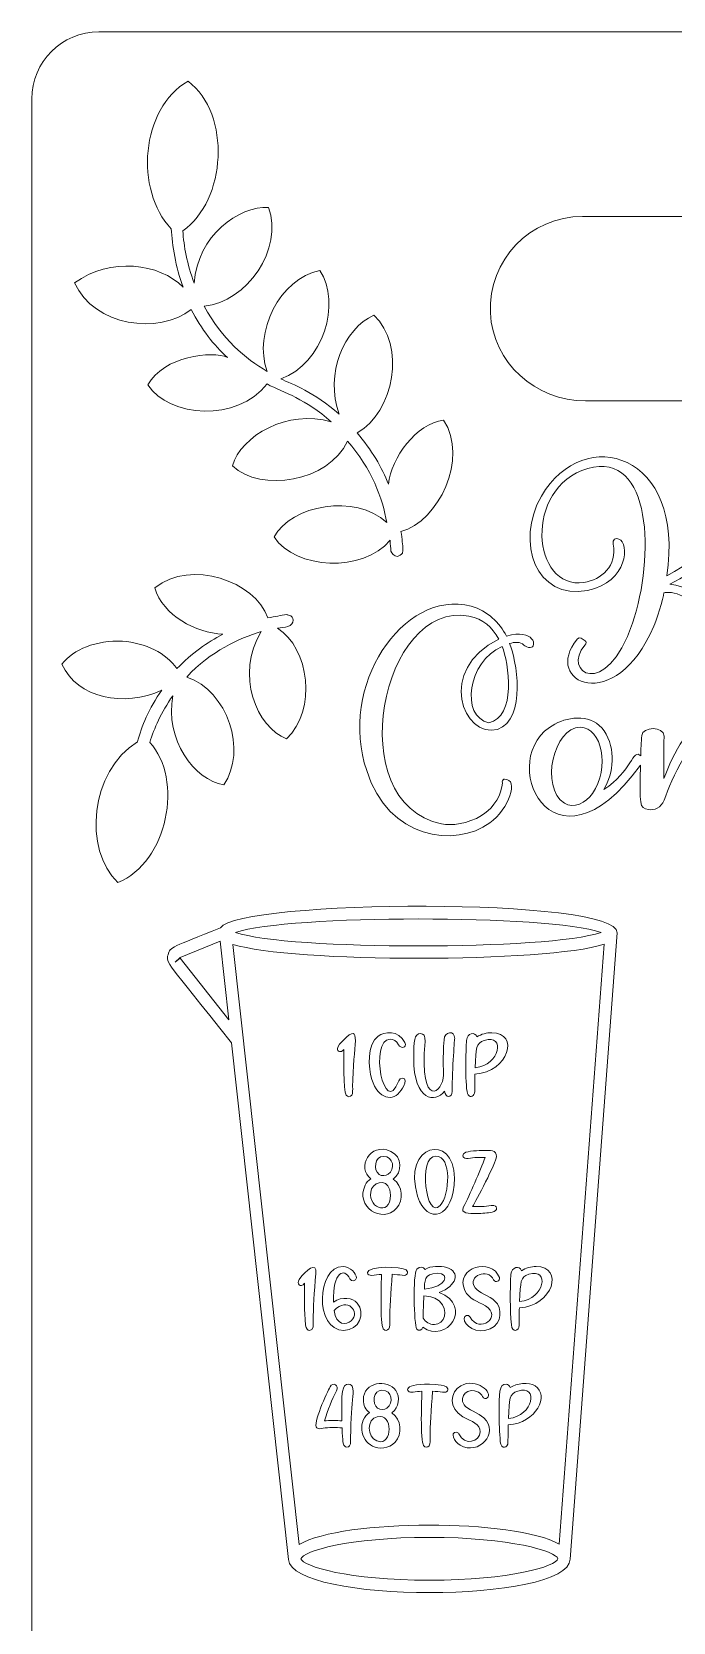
# Model space of a CAD drawing. Header units: inches. Extents: x 4.01 to 8.01, y -15.48 to -9.48.
# Drawn here: x 4.01 to 5.458, y -13.074 to -9.484 of the extents above; entities that cross this region are included whole.
import ezdxf

# ---------------------------------------------------------------- set-up
doc = ezdxf.new("R2010")
doc.units = ezdxf.units.IN
doc.header["$MEASUREMENT"] = 0
doc.layers.add('_U+0421_U+043B_U+043E_U+0439 1', color=7, linetype='Continuous')

msp = doc.modelspace()

# ---------------------------------------------------------------- linework, layer by layer
at = {"layer": '_U+0421_U+043B_U+043E_U+0439 1', "color": 7, "lineweight": 9, "true_color": 0xffffff}
msp.add_lwpolyline([(4.4553, -11.7146), (4.4356, -11.5372), (4.3453, -11.574), (4.334, -11.5842), (4.3449, -11.5756), (4.4553, -11.7146)], dxfattribs=at)
at = {"layer": '_U+0421_U+043B_U+043E_U+0439 1', "color": 1, "lineweight": 9, "true_color": 0xff0000}
for points, knots in [([(4.0104, -9.6359), (4.0104, -9.6359), (4.0104, -15.3331), (4.0104, -15.3331), (4.0104, -15.4167), (4.0782, -15.4845), (4.1618, -15.4845), (4.1618, -15.4845), (7.859, -15.4845), (7.859, -15.4845), (7.9426, -15.4845), (8.0104, -15.4167), (8.0104, -15.3331), (8.0104, -15.3331), (8.0104, -9.6359), (8.0104, -9.6359), (8.0104, -9.5523), (7.9426, -9.4845), (7.859, -9.4845), (7.859, -9.4845), (4.1618, -9.4845), (4.1618, -9.4845), (4.0782, -9.4845), (4.0104, -9.5523), (4.0104, -9.6359)], [0, 0, 0, 0, 1, 1, 1, 2, 2, 2, 3, 3, 3, 4, 4, 4, 5, 5, 5, 6, 6, 6, 7, 7, 7, 8, 8, 8, 8]), ([(6.7673, -10.3178), (6.7673, -10.3178), (5.26, -10.3178), (5.26, -10.3178), (5.1474, -10.3178), (5.0503, -10.2313), (5.0453, -10.1189), (5.04, -9.9996), (5.1352, -9.9011), (5.2534, -9.9011), (5.2534, -9.9011), (6.7608, -9.9011), (6.7608, -9.9011), (6.8733, -9.9011), (6.9705, -9.9876), (6.9754, -10.1), (6.9807, -10.2194), (6.8855, -10.3178), (6.7673, -10.3178)], [0, 0, 0, 0, 1, 1, 1, 2, 2, 2, 3, 3, 3, 4, 4, 4, 5, 5, 5, 6, 6, 6, 6])]:
    msp.add_open_spline(points, degree=3, knots=knots, dxfattribs=at)
at = {"layer": '_U+0421_U+043B_U+043E_U+0439 1', "color": 7, "lineweight": 9, "true_color": 0xffffff}
for points, knots in [([(4.37, -10.1112), (4.3934, -10.1559), (4.4207, -10.1921), (4.4521, -10.2196), (4.418, -10.2038), (4.3072, -10.2161), (4.2724, -10.2816), (4.3202, -10.355), (4.4749, -10.3658), (4.5412, -10.2794), (4.5808, -10.3004), (4.6275, -10.3118), (4.686, -10.365), (4.5882, -10.3354), (4.4824, -10.3965), (4.4631, -10.4639), (4.5274, -10.5248), (4.6796, -10.5014), (4.723, -10.4082), (4.7774, -10.47), (4.8026, -10.5388), (4.8114, -10.5924), (4.7408, -10.5255), (4.5953, -10.553), (4.5572, -10.6247), (4.6048, -10.698), (4.7587, -10.7065), (4.8189, -10.6322), (4.8191, -10.6428), (4.8214, -10.649), (4.8206, -10.6564), (4.8229, -10.6627), (4.8283, -10.6678), (4.8357, -10.6687), (4.8388, -10.6675), (4.8451, -10.6652), (4.8471, -10.661), (4.8459, -10.6578), (4.8491, -10.6567), (4.8479, -10.6536), (4.8476, -10.643), (4.8462, -10.6294), (4.8436, -10.6126), (4.9283, -10.5894), (4.9963, -10.4478), (4.9399, -10.361), (4.8774, -10.3688), (4.8223, -10.4453), (4.8153, -10.5058), (4.8016, -10.4682), (4.7763, -10.4278), (4.7446, -10.3897), (4.8286, -10.3436), (4.8547, -10.1922), (4.7826, -10.124), (4.7145, -10.1549), (4.6711, -10.256), (4.7044, -10.3476), (4.6472, -10.2975), (4.5982, -10.2799), (4.5725, -10.268), (4.6688, -10.2329), (4.709, -10.0975), (4.6606, -10.023), (4.5699, -10.0411), (4.5096, -10.1633), (4.5415, -10.2509), (4.4922, -10.2227), (4.4404, -10.1778), (4.3993, -10.1041), (4.4953, -10.094), (4.5792, -9.9748), (4.5449, -9.8807), (4.4777, -9.8777), (4.3842, -9.9441), (4.3768, -10.052), (4.3608, -10.0082), (4.3533, -9.9683), (4.3513, -9.9336), (4.4489, -9.8653), (4.4614, -9.6706), (4.363, -9.5958), (4.2555, -9.658), (4.2426, -9.8415), (4.3248, -9.929), (4.328, -9.9669), (4.3346, -10.0142), (4.3517, -10.0611), (4.299, -10.0065), (4.1871, -9.9928), (4.1068, -10.0511), (4.1509, -10.1496), (4.2976, -10.1687), (4.37, -10.1112)], [0, 0, 0, 0, 1, 1, 1, 2, 2, 2, 3, 3, 3, 4, 4, 4, 5, 5, 5, 6, 6, 6, 7, 7, 7, 8, 8, 8, 9, 9, 9, 10, 10, 10, 11, 11, 11, 12, 12, 12, 13, 13, 13, 14, 14, 14, 15, 15, 15, 16, 16, 16, 17, 17, 17, 18, 18, 18, 19, 19, 19, 20, 20, 20, 21, 21, 21, 22, 22, 22, 23, 23, 23, 24, 24, 24, 25, 25, 25, 26, 26, 26, 27, 27, 27, 28, 28, 28, 29, 29, 29, 30, 30, 30, 31, 31, 31, 31]), ([(5.1605, -10.5323), (5.257, -10.3682), (5.4866, -10.4353), (5.4433, -10.7127), (5.5398, -10.6635), (5.6094, -10.5647), (5.6168, -10.4658), (5.6185, -10.446), (5.6601, -10.4469), (5.6575, -10.4654), (5.6413, -10.5792), (5.5717, -10.6686), (5.4507, -10.7314), (5.5228, -10.7402), (5.5718, -10.8035), (5.5975, -10.8746), (5.6078, -10.903), (5.6118, -10.9258), (5.6349, -10.9467), (5.6539, -10.9644), (5.6879, -10.9464), (5.6879, -10.924), (5.6874, -10.9182), (5.6824, -10.9195), (5.6765, -10.9208), (5.6528, -10.9261), (5.6685, -10.8969), (5.6869, -10.8985), (5.6443, -10.8684), (5.6433, -10.785), (5.6518, -10.7294), (5.6534, -10.7083), (5.7086, -10.7106), (5.7086, -10.7333), (5.7027, -10.7873), (5.7021, -10.805), (5.7021, -10.805), (5.7002, -10.8349), (5.6983, -10.9), (5.7243, -10.8852), (5.7431, -10.8734), (5.7693, -10.8286), (5.7861, -10.8008), (5.7758, -10.7202), (5.7932, -10.6209), (5.7962, -10.5989), (5.7697, -10.5953), (5.6926, -10.5853), (5.678, -10.6073), (5.6739, -10.6127), (5.6661, -10.608), (5.6641, -10.6016), (5.6596, -10.5877), (5.6887, -10.5721), (5.7205, -10.5712), (5.7407, -10.5705), (5.7688, -10.5744), (5.7993, -10.5777), (5.8027, -10.5591), (5.8043, -10.5519), (5.8067, -10.5408), (5.8101, -10.5233), (5.8535, -10.5282), (5.8511, -10.5508), (5.8503, -10.5647), (5.8503, -10.569), (5.849, -10.583), (5.905, -10.5901), (5.9575, -10.5989), (5.9692, -10.5699), (5.9696, -10.5608), (5.9919, -10.5701), (5.9898, -10.5767), (5.9782, -10.6168), (5.9104, -10.6126), (5.8471, -10.6052), (5.7969, -10.951), (5.889, -10.9114), (5.949, -10.7977), (5.9418, -10.6942), (6.0386, -10.6768), (6.0747, -10.7109), (6.0891, -10.7254), (6.0821, -10.7566), (6.0649, -10.7452), (6.0611, -10.7425), (6.0615, -10.7381), (6.0636, -10.7369), (6.0656, -10.733), (6.0628, -10.7299), (6.0596, -10.7269), (6.0589, -10.7268), (6.0585, -10.7265), (6.0577, -10.7257), (6.0462, -10.7185), (6.0376, -10.7262), (6.0265, -10.7365), (5.9608, -10.7988), (5.9845, -10.9635), (6.1084, -10.7994), (6.1121, -10.6745), (6.1132, -10.4202), (6.2344, -10.4323), (6.2623, -10.4347), (6.2857, -10.4555), (6.2912, -10.4809), (6.3046, -10.5569), (6.2171, -10.651), (6.1614, -10.7005), (6.1597, -10.7664), (6.16, -10.7554), (6.16, -10.8203), (6.1806, -10.7712), (6.2098, -10.7047), (6.2632, -10.6958), (6.285, -10.6918), (6.3117, -10.7008), (6.3185, -10.7225), (6.3325, -10.7662), (6.2986, -10.8138), (6.3116, -10.8615), (6.3128, -10.8661), (6.3152, -10.8719), (6.3197, -10.8738), (6.3357, -10.8805), (6.3642, -10.8392), (6.3867, -10.8016), (6.395, -10.7879), (6.4062, -10.7719), (6.4111, -10.767), (6.4138, -10.7647), (6.4284, -10.7417), (6.4349, -10.7324), (6.4673, -10.6866), (6.5308, -10.6905), (6.5527, -10.7191), (6.5809, -10.756), (6.5173, -10.7913), (6.4753, -10.7917), (6.4722, -10.8017), (6.4696, -10.8024), (6.4675, -10.8132), (6.4675, -10.8132), (6.4675, -10.8132), (6.4675, -10.8132), (6.4493, -10.9047), (6.5097, -10.8758), (6.5247, -10.8641), (6.544, -10.8501), (6.5608, -10.8266), (6.5757, -10.8052), (6.5759, -10.7813), (6.5765, -10.7566), (6.5788, -10.7302), (6.5796, -10.72), (6.5924, -10.7148), (6.6047, -10.7148), (6.6403, -10.7148), (6.6257, -10.7367), (6.6283, -10.8274), (6.642, -10.7933), (6.6583, -10.7565), (6.68, -10.73), (6.7256, -10.6764), (6.7776, -10.6952), (6.786, -10.7225), (6.793, -10.7444), (6.7887, -10.7701), (6.7841, -10.7973), (6.7809, -10.8166), (6.7689, -10.8716), (6.7873, -10.8793), (6.8104, -10.889), (6.8586, -10.7907), (6.8728, -10.7765), (6.8806, -10.7665), (6.894, -10.7798), (6.8911, -10.7866), (6.8911, -10.7866), (6.8907, -10.7854), (6.8696, -10.821), (6.8533, -10.8485), (6.833, -10.8826), (6.8101, -10.8983), (6.7884, -10.9128), (6.7661, -10.9072), (6.7501, -10.8863), (6.7197, -10.8448), (6.7279, -10.7908), (6.73, -10.74), (6.73, -10.7131), (6.7021, -10.7382), (6.6915, -10.7521), (6.6681, -10.7816), (6.6448, -10.8417), (6.6341, -10.8759), (6.6222, -10.9052), (6.5758, -10.9066), (6.5758, -10.8728), (6.5758, -10.8647), (6.5758, -10.8674), (6.5757, -10.8399), (6.4914, -10.9577), (6.4099, -10.8884), (6.4159, -10.7979), (6.3885, -10.8427), (6.3342, -10.9533), (6.2826, -10.8863), (6.2566, -10.8508), (6.2598, -10.7987), (6.2627, -10.7527), (6.2636, -10.738), (6.2681, -10.7205), (6.2582, -10.7244), (6.2088, -10.7343), (6.1815, -10.835), (6.1606, -10.8808), (6.1489, -10.9097), (6.1069, -10.9111), (6.1069, -10.8772), (6.1069, -10.8664), (6.1071, -10.8514), (6.1075, -10.8334), (6.0195, -10.9488), (5.9646, -10.8732), (5.9536, -10.8349), (5.8859, -10.9484), (5.8122, -10.9258), (5.7918, -10.8326), (5.7667, -10.8749), (5.7422, -10.9204), (5.7049, -10.9084), (5.722, -10.9291), (5.6971, -10.9766), (5.6528, -10.9766), (5.5851, -10.9766), (5.563, -10.8869), (5.5439, -10.8413), (5.505, -10.7465), (5.4511, -10.7479), (5.4369, -10.7508), (5.4362, -10.7612), (5.4182, -10.8179), (5.4141, -10.826), (5.329, -11.0299), (5.1597, -10.9537), (5.2417, -10.8549), (5.2471, -10.8495), (5.2539, -10.8549), (5.2594, -10.859), (5.2615, -10.8604), (5.2622, -10.8656), (5.2589, -10.8689), (5.2046, -10.9286), (5.3061, -10.9974), (5.3663, -10.8189), (5.4163, -10.6715), (5.4105, -10.4293), (5.265, -10.4699), (5.1181, -10.5143), (5.1395, -10.7453), (5.2564, -10.7274), (5.2951, -10.7215), (5.3327, -10.6898), (5.3224, -10.6409), (5.3206, -10.6299), (5.3289, -10.6263), (5.3352, -10.6295), (5.3595, -10.6374), (5.3569, -10.7266), (5.2647, -10.7452), (5.1482, -10.7678), (5.1009, -10.6371), (5.1605, -10.5323)], [0, 0, 0, 0, 1, 1, 1, 2, 2, 2, 3, 3, 3, 4, 4, 4, 5, 5, 5, 6, 6, 6, 7, 7, 7, 8, 8, 8, 9, 9, 9, 10, 10, 10, 11, 11, 11, 12, 12, 12, 13, 13, 13, 14, 14, 14, 15, 15, 15, 16, 16, 16, 17, 17, 17, 18, 18, 18, 19, 19, 19, 20, 20, 20, 21, 21, 21, 22, 22, 22, 23, 23, 23, 24, 24, 24, 25, 25, 25, 26, 26, 26, 27, 27, 27, 28, 28, 28, 29, 29, 29, 30, 30, 30, 31, 31, 31, 32, 32, 32, 33, 33, 33, 34, 34, 34, 35, 35, 35, 36, 36, 36, 37, 37, 37, 38, 38, 38, 39, 39, 39, 40, 40, 40, 41, 41, 41, 42, 42, 42, 43, 43, 43, 44, 44, 44, 45, 45, 45, 46, 46, 46, 47, 47, 47, 48, 48, 48, 49, 49, 49, 50, 50, 50, 51, 51, 51, 52, 52, 52, 53, 53, 53, 54, 54, 54, 55, 55, 55, 56, 56, 56, 57, 57, 57, 58, 58, 58, 59, 59, 59, 60, 60, 60, 61, 61, 61, 62, 62, 62, 63, 63, 63, 64, 64, 64, 65, 65, 65, 66, 66, 66, 67, 67, 67, 68, 68, 68, 69, 69, 69, 70, 70, 70, 71, 71, 71, 72, 72, 72, 73, 73, 73, 74, 74, 74, 75, 75, 75, 76, 76, 76, 77, 77, 77, 78, 78, 78, 79, 79, 79, 80, 80, 80, 81, 81, 81, 82, 82, 82, 83, 83, 83, 84, 84, 84, 85, 85, 85, 86, 86, 86, 87, 87, 87, 88, 88, 88, 89, 89, 89, 90, 90, 90, 91, 91, 91, 91]), ([(4.2764, -11.0884), (4.2868, -11.0568), (4.302, -11.0209), (4.3286, -10.9832), (4.3105, -11.0814), (4.3763, -11.1738), (4.4438, -11.1841), (4.4965, -11.1068), (4.4529, -10.9725), (4.3599, -10.941), (4.4148, -10.8816), (4.4775, -10.8544), (4.5284, -10.8382), (4.4676, -10.9353), (4.5196, -11.0554), (4.5849, -11.0802), (4.6551, -11.0154), (4.6361, -10.8749), (4.5652, -10.8306), (4.5722, -10.8286), (4.5813, -10.8289), (4.5882, -10.8269), (4.6045, -10.8222), (4.6029, -10.8024), (4.5915, -10.8019), (4.5893, -10.7996), (4.5869, -10.8018), (4.5848, -10.7994), (4.5733, -10.8012), (4.5594, -10.8052), (4.5434, -10.8069), (4.5135, -10.7251), (4.3709, -10.6735), (4.2881, -10.7396), (4.3063, -10.8023), (4.3808, -10.8414), (4.4414, -10.8439), (4.4064, -10.863), (4.3712, -10.8867), (4.3379, -10.9219), (4.3142, -10.8867), (4.2671, -10.8643), (4.2148, -10.8599), (4.1556, -10.8575), (4.1045, -10.8783), (4.0781, -10.9115), (4.1133, -10.9895), (4.2184, -11.0094), (4.304, -10.9708), (4.275, -11.0107), (4.2573, -11.0533), (4.2491, -11.0873), (4.1411, -11.1531), (4.1265, -11.33), (4.2044, -11.405), (4.3176, -11.359), (4.3532, -11.1716), (4.2764, -11.0884)], [0, 0, 0, 0, 1, 1, 1, 2, 2, 2, 3, 3, 3, 4, 4, 4, 5, 5, 5, 6, 6, 6, 7, 7, 7, 8, 8, 8, 9, 9, 9, 10, 10, 10, 11, 11, 11, 12, 12, 12, 13, 13, 13, 14, 14, 14, 15, 15, 15, 16, 16, 16, 17, 17, 17, 18, 18, 18, 19, 19, 19, 19]), ([(5.0019, -10.7812), (5.0383, -10.7906), (5.0665, -10.8182), (5.0815, -10.8484), (5.1447, -10.8296), (5.1521, -10.8743), (5.1354, -10.8743), (5.131, -10.8753), (5.1231, -10.8711), (5.1209, -10.8686), (5.114, -10.8604), (5.0989, -10.8619), (5.0888, -10.8652), (5.1031, -10.8978), (5.1293, -11.036), (5.0612, -11.059), (4.9843, -11.081), (4.9232, -10.924), (5.0645, -10.8552), (5.0486, -10.8279), (5.03, -10.8097), (4.997, -10.8035), (4.8003, -10.7649), (4.7068, -11.2257), (4.9349, -11.2723), (4.9566, -11.2768), (4.995, -11.2727), (5.0256, -11.2532), (5.0438, -11.2416), (5.0665, -11.2204), (5.0716, -11.185), (5.0723, -11.1828), (5.073, -11.1802), (5.0723, -11.1777), (5.0723, -11.1738), (5.0752, -11.1711), (5.0769, -11.1711), (5.1117, -11.1713), (5.0868, -11.2383), (5.0441, -11.2703), (4.9663, -11.3266), (4.8142, -11.3073), (4.7663, -11.1522), (4.7011, -10.964), (4.8467, -10.7407), (5.0019, -10.7812)], [0, 0, 0, 0, 1, 1, 1, 2, 2, 2, 3, 3, 3, 4, 4, 4, 5, 5, 5, 6, 6, 6, 7, 7, 7, 8, 8, 8, 9, 9, 9, 10, 10, 10, 11, 11, 11, 12, 12, 12, 13, 13, 13, 14, 14, 14, 15, 15, 15, 15]), ([(5.0717, -10.872), (4.9936, -10.9053), (4.9774, -11.0304), (5.0419, -11.044), (5.1044, -11.0326), (5.0873, -10.9073), (5.0717, -10.872)], [0, 0, 0, 0, 1, 1, 1, 2, 2, 2, 2]), ([(6.8675, -11.1699), (6.9432, -10.9812), (7.0185, -11.0429), (7.0252, -11.065), (7.0393, -11.1086), (7.0056, -11.164), (7.0187, -11.2118), (7.0334, -11.2671), (7.1037, -11.1344), (7.1157, -11.1175), (7.1184, -11.1131), (7.1231, -11.1026), (7.1227, -11.0946), (7.1221, -11.0801), (7.1232, -11.0661), (7.1271, -11.054), (7.1548, -10.9742), (7.2881, -11.0317), (7.1704, -11.1228), (7.1704, -11.1228), (7.1691, -11.1246), (7.1691, -11.1246), (7.1765, -11.1414), (7.1886, -11.1797), (7.1919, -11.1919), (7.2201, -11.1718), (7.2464, -11.1476), (7.2698, -11.1199), (7.2774, -11.1132), (7.2866, -11.12), (7.283, -11.1289), (7.2772, -11.1428), (7.216, -11.1976), (7.1967, -11.2114), (7.2087, -11.2595), (7.2142, -11.3076), (7.1753, -11.3486), (7.137, -11.392), (7.0582, -11.3997), (7.0457, -11.3559), (7.0289, -11.297), (7.1047, -11.25), (7.1487, -11.2217), (7.144, -11.2032), (7.1304, -11.1485), (7.1274, -11.1328), (7.1069, -11.1617), (7.0455, -11.3017), (6.9893, -11.2287), (6.9589, -11.1872), (6.9692, -11.1283), (6.9714, -11.0775), (6.9714, -11.0408), (6.9117, -11.0825), (6.8689, -11.2187), (6.857, -11.248), (6.8151, -11.2491), (6.8151, -11.2152), (6.8151, -11.1886), (6.8145, -11.1654), (6.8151, -11.1349), (6.6882, -11.3094), (6.5886, -11.2508), (6.5681, -11.1759), (6.5533, -11.2005), (6.5357, -11.2273), (6.5161, -11.2407), (6.4729, -11.2697), (6.4394, -11.2243), (6.4324, -11.1659), (6.4156, -11.1816), (6.3972, -11.1952), (6.3762, -11.2103), (6.3882, -11.2584), (6.3939, -11.3076), (6.355, -11.3486), (6.3169, -11.3919), (6.2421, -11.397), (6.2295, -11.353), (6.2126, -11.294), (6.2851, -11.2496), (6.3284, -11.2217), (6.3173, -11.1779), (6.3243, -11.2039), (6.3171, -11.1758), (6.2996, -11.2096), (6.274, -11.2422), (6.2506, -11.2543), (6.1854, -11.2882), (6.1507, -11.1922), (6.1794, -11.1386), (6.1661, -11.1415), (6.149, -11.1431), (6.1355, -11.141), (6.1162, -11.1678), (6.0971, -11.2004), (6.0669, -11.2203), (6.0061, -11.2633), (5.9393, -11.2203), (5.9511, -11.1372), (5.9336, -11.1507), (5.8925, -11.1482), (5.8559, -11.1203), (5.8494, -11.1462), (5.8381, -11.1723), (5.8213, -11.2), (5.7702, -11.2843), (5.7063, -11.2486), (5.6951, -11.135), (5.6723, -11.1691), (5.6131, -11.2998), (5.5584, -11.2287), (5.5275, -11.1866), (5.5412, -11.1367), (5.5419, -11.0798), (5.5419, -11.0757), (5.5392, -11.0714), (5.5351, -11.0708), (5.5038, -11.0667), (5.4527, -11.1716), (5.4379, -11.2187), (5.431, -11.2358), (5.4144, -11.2426), (5.4022, -11.2401), (5.3812, -11.236), (5.3822, -11.2312), (5.384, -11.14), (5.1848, -11.4141), (5.0513, -11.1205), (5.1908, -11.0471), (5.2239, -11.0288), (5.2765, -11.0247), (5.3018, -11.0622), (5.3296, -11.1039), (5.3236, -11.1564), (5.3012, -11.195), (5.3645, -11.1543), (5.367, -11.1004), (5.3846, -11.1188), (5.385, -11.1038), (5.3857, -11.0886), (5.3871, -11.0726), (5.3887, -11.053), (5.4373, -11.0507), (5.4373, -11.0742), (5.4365, -11.1097), (5.4364, -11.1632), (5.4366, -11.1699), (5.4595, -11.1129), (5.4917, -11.0382), (5.5524, -11.0382), (5.6388, -11.0453), (5.5711, -11.1462), (5.5883, -11.2094), (5.5994, -11.2511), (5.6407, -11.186), (5.6632, -11.1489), (5.674, -11.1308), (5.6825, -11.1189), (5.6888, -11.1088), (5.6918, -11.1039), (5.6934, -11.0983), (5.6933, -11.0927), (5.6933, -11.0859), (5.694, -11.0849), (5.6953, -11.0733), (5.697, -11.0514), (5.7545, -11.0544), (5.7528, -11.0766), (5.7463, -11.1045), (5.7409, -11.2231), (5.7639, -11.2281), (5.7902, -11.2342), (5.8332, -11.1488), (5.8413, -11.1083), (5.8079, -11.0634), (5.8063, -11.0226), (5.8284, -11.0165), (5.854, -11.0094), (5.8731, -11.0378), (5.8624, -11.102), (5.8624, -11.102), (5.9058, -11.1448), (5.9437, -11.1195), (5.9469, -11.1168), (5.9568, -11.1105), (5.9586, -11.1055), (5.9876, -11.0288), (6.0837, -11.0329), (6.0992, -11.0699), (6.1054, -11.0426), (6.1243, -11.0206), (6.1458, -11.0348), (6.1687, -11.0516), (6.156, -11.0938), (6.139, -11.1167), (6.1423, -11.1177), (6.1449, -11.1195), (6.1457, -11.1231), (6.1548, -11.1251), (6.1734, -11.1231), (6.1848, -11.1159), (6.2057, -11.1078), (6.2387, -11.1162), (6.2364, -11.1416), (6.2335, -11.1745), (6.2099, -11.1915), (6.2199, -11.2266), (6.2326, -11.2742), (6.2885, -11.1942), (6.3108, -11.1501), (6.2977, -11.0926), (6.2924, -11.0256), (6.3505, -11.0155), (6.3918, -11.0084), (6.4393, -11.0593), (6.351, -11.1276), (6.3584, -11.1444), (6.3684, -11.1797), (6.3716, -11.1919), (6.3922, -11.1773), (6.4117, -11.1603), (6.4299, -11.1415), (6.4287, -11.1203), (6.43, -11.0969), (6.4338, -11.0718), (6.4354, -11.0507), (6.4906, -11.053), (6.4906, -11.0757), (6.4846, -11.1297), (6.484, -11.1474), (6.484, -11.1474), (6.4767, -11.2639), (6.5048, -11.2488), (6.5641, -11.1498), (6.5605, -11.049), (6.683, -10.9968), (6.7297, -11.0663), (6.7575, -11.1079), (6.7473, -11.1648), (6.7249, -11.2034), (6.7882, -11.1627), (6.798, -11.1004), (6.8155, -11.1188), (6.816, -11.1038), (6.8167, -11.0886), (6.818, -11.0726), (6.8196, -11.053), (6.8682, -11.0507), (6.8682, -11.0742), (6.8675, -11.1097), (6.8674, -11.1632), (6.8675, -11.1699)], [0, 0, 0, 0, 1, 1, 1, 2, 2, 2, 3, 3, 3, 4, 4, 4, 5, 5, 5, 6, 6, 6, 7, 7, 7, 8, 8, 8, 9, 9, 9, 10, 10, 10, 11, 11, 11, 12, 12, 12, 13, 13, 13, 14, 14, 14, 15, 15, 15, 16, 16, 16, 17, 17, 17, 18, 18, 18, 19, 19, 19, 20, 20, 20, 21, 21, 21, 22, 22, 22, 23, 23, 23, 24, 24, 24, 25, 25, 25, 26, 26, 26, 27, 27, 27, 28, 28, 28, 29, 29, 29, 30, 30, 30, 31, 31, 31, 32, 32, 32, 33, 33, 33, 34, 34, 34, 35, 35, 35, 36, 36, 36, 37, 37, 37, 38, 38, 38, 39, 39, 39, 40, 40, 40, 41, 41, 41, 42, 42, 42, 43, 43, 43, 44, 44, 44, 45, 45, 45, 46, 46, 46, 47, 47, 47, 48, 48, 48, 49, 49, 49, 50, 50, 50, 51, 51, 51, 52, 52, 52, 53, 53, 53, 54, 54, 54, 55, 55, 55, 56, 56, 56, 57, 57, 57, 58, 58, 58, 59, 59, 59, 60, 60, 60, 61, 61, 61, 62, 62, 62, 63, 63, 63, 64, 64, 64, 65, 65, 65, 66, 66, 66, 67, 67, 67, 68, 68, 68, 69, 69, 69, 70, 70, 70, 71, 71, 71, 72, 72, 72, 73, 73, 73, 74, 74, 74, 75, 75, 75, 76, 76, 76, 77, 77, 77, 78, 78, 78, 79, 79, 79, 80, 80, 80, 81, 81, 81, 82, 82, 82, 83, 83, 83, 84, 84, 84, 84]), ([(5.2482, -11.0542), (5.1884, -11.0542), (5.1565, -11.1898), (5.2123, -11.2255), (5.2333, -11.239), (5.261, -11.2252), (5.2756, -11.204), (5.3156, -11.146), (5.2974, -11.0542), (5.2482, -11.0542)], [0, 0, 0, 0, 1, 1, 1, 2, 2, 2, 3, 3, 3, 3]), ([(4.461, -11.7666), (4.3118, -11.5786), (4.3128, -11.5867), (4.3178, -11.5677), (4.3226, -11.5493), (4.3273, -11.5514), (4.4364, -11.5069), (4.4769, -11.4434), (5.3346, -11.4368), (5.3318, -11.5184), (5.3318, -11.5184), (5.3318, -11.5184), (5.3318, -11.5184), (5.3318, -11.5184), (5.2256, -12.9322), (5.2256, -12.9322), (5.2256, -12.9322), (5.2255, -12.9322), (5.2255, -12.9322), (5.2215, -13.0325), (4.5957, -13.0323), (4.59, -12.9327), (4.59, -12.9327), (4.5899, -12.9327), (4.5899, -12.9327), (4.5899, -12.9327), (4.461, -11.7666), (4.461, -11.7666)], [0, 0, 0, 0, 1, 1, 1, 2, 2, 2, 3, 3, 3, 4, 4, 4, 5, 5, 5, 6, 6, 6, 7, 7, 7, 8, 8, 8, 9, 9, 9, 9]), ([(4.4701, -11.5174), (4.5888, -11.5581), (5.1768, -11.558), (5.2953, -11.5174), (5.1765, -11.4767), (4.5885, -11.4768), (4.4701, -11.5174)], [0, 0, 0, 0, 1, 1, 1, 2, 2, 2, 2]), ([(4.4644, -11.5443), (4.4644, -11.5443), (4.6141, -12.8987), (4.6141, -12.8987), (4.7117, -12.8408), (5.1008, -12.8407), (5.2003, -12.898), (5.2003, -12.898), (5.302, -11.544), (5.302, -11.544), (5.1734, -11.5861), (4.5958, -11.5864), (4.4644, -11.5443)], [0, 0, 0, 0, 1, 1, 1, 2, 2, 2, 3, 3, 3, 4, 4, 4, 4]), ([(4.7149, -11.7814), (4.7146, -11.7923), (4.7134, -11.8755), (4.7197, -11.8844), (4.7233, -11.8895), (4.729, -11.8892), (4.7323, -11.8846), (4.7353, -11.8805), (4.7345, -11.8712), (4.7345, -11.8658), (4.7345, -11.7744), (4.7582, -11.7157), (4.7128, -11.761), (4.7092, -11.7647), (4.7001, -11.7741), (4.7001, -11.7793), (4.7001, -11.7862), (4.7077, -11.7902), (4.7149, -11.7814)], [0, 0, 0, 0, 1, 1, 1, 2, 2, 2, 3, 3, 3, 4, 4, 4, 5, 5, 5, 6, 6, 6, 6]), ([(4.844, -11.8735), (4.847, -11.8691), (4.8532, -11.858), (4.8532, -11.8526), (4.8532, -11.8443), (4.8413, -11.8439), (4.8384, -11.8523), (4.8059, -11.9413), (4.7708, -11.7582), (4.8189, -11.7582), (4.8273, -11.7582), (4.8334, -11.7622), (4.838, -11.7707), (4.8438, -11.781), (4.8577, -11.7774), (4.8524, -11.7661), (4.8378, -11.7364), (4.8057, -11.7411), (4.7918, -11.7515), (4.7668, -11.7703), (4.7697, -11.8233), (4.7778, -11.8491), (4.792, -11.8942), (4.8259, -11.9006), (4.844, -11.8735)], [0, 0, 0, 0, 1, 1, 1, 2, 2, 2, 3, 3, 3, 4, 4, 4, 5, 5, 5, 6, 6, 6, 7, 7, 7, 8, 8, 8, 8]), ([(4.9418, -11.8757), (4.9435, -11.8928), (4.9591, -11.8905), (4.9591, -11.8761), (4.9591, -11.8256), (4.9649, -11.7516), (4.9649, -11.7568), (4.9649, -11.738), (4.9419, -11.7399), (4.9407, -11.7597), (4.9379, -11.8029), (4.9395, -11.8235), (4.9395, -11.8392), (4.9395, -11.878), (4.8845, -11.921), (4.898, -11.7632), (4.899, -11.7502), (4.8942, -11.7457), (4.8877, -11.7457), (4.8736, -11.7457), (4.8723, -11.7629), (4.8723, -11.8006), (4.8723, -11.8988), (4.9218, -11.9029), (4.9418, -11.8757)], [0, 0, 0, 0, 1, 1, 1, 2, 2, 2, 3, 3, 3, 4, 4, 4, 5, 5, 5, 6, 6, 6, 7, 7, 7, 8, 8, 8, 8]), ([(4.9952, -11.884), (4.9872, -11.8727), (4.9904, -11.7776), (4.9915, -11.7613), (4.9926, -11.7436), (5.0112, -11.7409), (5.015, -11.7531), (5.0246, -11.7466), (5.0374, -11.7437), (5.0485, -11.7437), (5.112, -11.7437), (5.0869, -11.8324), (5.0105, -11.8372), (5.0101, -11.8479), (5.0099, -11.861), (5.0099, -11.8762), (5.0099, -11.8875), (5.0003, -11.8913), (4.9952, -11.884), (4.9952, -11.884), (4.9952, -11.884), (4.9952, -11.884)], [0, 0, 0, 0, 1, 1, 1, 2, 2, 2, 3, 3, 3, 4, 4, 4, 5, 5, 5, 6, 6, 6, 7, 7, 7, 7]), ([(5.0112, -11.8226), (5.068, -11.8175), (5.0798, -11.7456), (5.0317, -11.7611), (5.0121, -11.7675), (5.0133, -11.7775), (5.0112, -11.8226)], [0, 0, 0, 0, 1, 1, 1, 2, 2, 2, 2]), ([(4.7756, -12.0733), (4.7432, -12.0497), (4.7719, -11.9896), (4.8206, -12.0115), (4.8468, -12.0233), (4.847, -12.0592), (4.8262, -12.0741), (4.8482, -12.0892), (4.8496, -12.1219), (4.8335, -12.14), (4.8012, -12.1762), (4.7393, -12.1358), (4.7628, -12.0878), (4.7628, -12.0878), (4.7628, -12.0878), (4.7628, -12.0878), (4.7657, -12.0818), (4.77, -12.077), (4.7756, -12.0733)], [0, 0, 0, 0, 1, 1, 1, 2, 2, 2, 3, 3, 3, 4, 4, 4, 5, 5, 5, 6, 6, 6, 6]), ([(4.8812, -12.113), (4.844, -11.9949), (4.9642, -11.9671), (4.9642, -12.0719), (4.9642, -12.1634), (4.9019, -12.1791), (4.8812, -12.113)], [0, 0, 0, 0, 1, 1, 1, 2, 2, 2, 2]), ([(4.794, -12.0634), (4.7996, -12.0676), (4.8096, -12.0668), (4.815, -12.0631), (4.815, -12.0631), (4.815, -12.0631), (4.815, -12.0631), (4.831, -12.0524), (4.8271, -12.0228), (4.8038, -12.0228), (4.7843, -12.0228), (4.7806, -12.0534), (4.794, -12.0634)], [0, 0, 0, 0, 1, 1, 1, 2, 2, 2, 3, 3, 3, 4, 4, 4, 4]), ([(4.9318, -12.134), (4.954, -12.1094), (4.9586, -12.0221), (4.9223, -12.0221), (4.8805, -12.0221), (4.9009, -12.169), (4.9318, -12.134)], [0, 0, 0, 0, 1, 1, 1, 2, 2, 2, 2]), ([(4.9848, -12.1368), (4.9767, -12.1522), (4.9969, -12.1516), (5.0142, -12.1516), (5.0272, -12.1516), (5.039, -12.1507), (5.0492, -12.1489), (5.0624, -12.1467), (5.064, -12.1313), (5.0475, -12.1339), (5.0334, -12.1362), (5.0194, -12.1365), (5.0053, -12.1362), (5.0119, -12.1246), (5.0589, -12.0365), (5.0589, -12.0232), (5.0589, -12.0079), (5.0461, -12.0095), (5.0288, -12.0095), (5.0209, -12.0095), (4.993, -12.0102), (4.9869, -12.0152), (4.9805, -12.0203), (4.983, -12.0293), (4.9955, -12.0273), (5.0085, -12.0253), (5.0208, -12.0249), (5.0337, -12.025), (5.0218, -12.0551), (4.9988, -12.1105), (4.9848, -12.1368), (4.9848, -12.1368), (4.9848, -12.1368), (4.9848, -12.1368)], [0, 0, 0, 0, 1, 1, 1, 2, 2, 2, 3, 3, 3, 4, 4, 4, 5, 5, 5, 6, 6, 6, 7, 7, 7, 8, 8, 8, 9, 9, 9, 10, 10, 10, 11, 11, 11, 11]), ([(4.8198, -12.11), (4.8198, -12.0731), (4.7852, -12.0765), (4.7773, -12.0964), (4.7622, -12.1357), (4.8198, -12.1626), (4.8198, -12.11)], [0, 0, 0, 0, 1, 1, 1, 2, 2, 2, 2]), ([(4.626, -12.3092), (4.6252, -12.3418), (4.6254, -12.3699), (4.6282, -12.4036), (4.6289, -12.4126), (4.6333, -12.4159), (4.6371, -12.4159), (4.6469, -12.4159), (4.6456, -12.4031), (4.6456, -12.3936), (4.6456, -12.3659), (4.6475, -12.3301), (4.6513, -12.2871), (4.6544, -12.2594), (4.6295, -12.2791), (4.614, -12.3004), (4.6064, -12.3106), (4.6165, -12.3207), (4.626, -12.3092)], [0, 0, 0, 0, 1, 1, 1, 2, 2, 2, 3, 3, 3, 4, 4, 4, 5, 5, 5, 6, 6, 6, 6]), ([(4.7128, -12.2715), (4.7286, -12.2715), (4.743, -12.2878), (4.743, -12.2967), (4.743, -12.3054), (4.7314, -12.3063), (4.728, -12.2992), (4.716, -12.2735), (4.6894, -12.2823), (4.6914, -12.3517), (4.711, -12.3382), (4.7347, -12.3424), (4.7447, -12.3539), (4.7447, -12.3539), (4.7447, -12.3539), (4.7447, -12.3539), (4.7645, -12.3771), (4.7493, -12.4156), (4.7146, -12.4156), (4.6485, -12.4156), (4.6521, -12.2715), (4.7128, -12.2715)], [0, 0, 0, 0, 1, 1, 1, 2, 2, 2, 3, 3, 3, 4, 4, 4, 5, 5, 5, 6, 6, 6, 7, 7, 7, 7]), ([(4.7679, -12.2852), (4.7679, -12.2957), (4.7841, -12.2899), (4.7999, -12.2892), (4.7989, -12.3076), (4.796, -12.4011), (4.8037, -12.4119), (4.8075, -12.4171), (4.813, -12.4164), (4.8162, -12.412), (4.8193, -12.4079), (4.8184, -12.3986), (4.8184, -12.3932), (4.8185, -12.3672), (4.8203, -12.3321), (4.8239, -12.289), (4.8319, -12.2894), (4.8395, -12.2901), (4.8464, -12.2912), (4.859, -12.2931), (4.8614, -12.2842), (4.8551, -12.2791), (4.8454, -12.2712), (4.7679, -12.2694), (4.7679, -12.2852)], [0, 0, 0, 0, 1, 1, 1, 2, 2, 2, 3, 3, 3, 4, 4, 4, 5, 5, 5, 6, 6, 6, 7, 7, 7, 8, 8, 8, 8]), ([(4.9298, -12.3299), (5.0082, -12.3612), (4.9454, -12.4471), (4.8929, -12.4083), (4.891, -12.4157), (4.8834, -12.4183), (4.8788, -12.4118), (4.8734, -12.4041), (4.8692, -12.2876), (4.8797, -12.2774), (4.8863, -12.271), (4.8947, -12.2712), (4.8978, -12.2779), (4.9113, -12.2698), (4.9317, -12.2694), (4.9468, -12.2739), (4.9784, -12.2834), (4.9693, -12.3153), (4.9298, -12.3299)], [0, 0, 0, 0, 1, 1, 1, 2, 2, 2, 3, 3, 3, 4, 4, 4, 5, 5, 5, 6, 6, 6, 6]), ([(5.0557, -12.3493), (5.0438, -12.3379), (5.0188, -12.3306), (5.0109, -12.3194), (4.9925, -12.2928), (5.0393, -12.2733), (5.0527, -12.3013), (5.0566, -12.3096), (5.0684, -12.3042), (5.0656, -12.2961), (5.0492, -12.2509), (4.9637, -12.2723), (4.9878, -12.3256), (4.9968, -12.3455), (5.0169, -12.3496), (5.0344, -12.3603), (5.0732, -12.3839), (5.0208, -12.4245), (4.9994, -12.3856), (4.9957, -12.3788), (4.986, -12.3816), (4.986, -12.3889), (4.986, -12.4035), (5.0133, -12.4264), (5.0447, -12.4122), (5.073, -12.3994), (5.0722, -12.3651), (5.0557, -12.3493)], [0, 0, 0, 0, 1, 1, 1, 2, 2, 2, 3, 3, 3, 4, 4, 4, 5, 5, 5, 6, 6, 6, 7, 7, 7, 8, 8, 8, 9, 9, 9, 9]), ([(5.0929, -12.4032), (5.0897, -12.3659), (5.0892, -12.328), (5.0918, -12.289), (5.0929, -12.2716), (5.1113, -12.2686), (5.1153, -12.2809), (5.1247, -12.2744), (5.1376, -12.2715), (5.1487, -12.2715), (5.2121, -12.2715), (5.1873, -12.3602), (5.1108, -12.365), (5.1104, -12.3758), (5.1102, -12.3889), (5.1102, -12.404), (5.1102, -12.4181), (5.0945, -12.4209), (5.0929, -12.4032)], [0, 0, 0, 0, 1, 1, 1, 2, 2, 2, 3, 3, 3, 4, 4, 4, 5, 5, 5, 6, 6, 6, 6]), ([(5.1114, -12.3504), (5.1685, -12.3452), (5.1799, -12.2733), (5.1321, -12.2889), (5.1124, -12.2953), (5.1136, -12.3051), (5.1114, -12.3504)], [0, 0, 0, 0, 1, 1, 1, 2, 2, 2, 2]), ([(4.9255, -12.2868), (4.894, -12.2868), (4.8975, -12.307), (4.8965, -12.3224), (4.9473, -12.3182), (4.9553, -12.2868), (4.9255, -12.2868)], [0, 0, 0, 0, 1, 1, 1, 2, 2, 2, 2]), ([(4.6926, -12.3705), (4.6973, -12.4044), (4.7195, -12.4051), (4.7315, -12.3937), (4.7527, -12.3738), (4.7232, -12.3392), (4.6926, -12.3705)], [0, 0, 0, 0, 1, 1, 1, 2, 2, 2, 2]), ([(4.8954, -12.3376), (4.8942, -12.3558), (4.8936, -12.3727), (4.8935, -12.3879), (4.8996, -12.3975), (4.9079, -12.4022), (4.919, -12.4022), (4.942, -12.4022), (4.9527, -12.3694), (4.9307, -12.35), (4.9307, -12.35), (4.9306, -12.35), (4.9306, -12.35), (4.9224, -12.3428), (4.9106, -12.3386), (4.8954, -12.3376)], [0, 0, 0, 0, 1, 1, 1, 2, 2, 2, 3, 3, 3, 4, 4, 4, 5, 5, 5, 5]), ([(4.7724, -12.601), (4.7633, -12.5944), (4.7587, -12.5848), (4.7587, -12.5723), (4.7587, -12.5318), (4.8129, -12.5242), (4.832, -12.5513), (4.8417, -12.5651), (4.84, -12.5897), (4.8231, -12.6018), (4.8448, -12.6168), (4.8467, -12.6494), (4.8303, -12.6678), (4.8165, -12.6833), (4.7935, -12.6841), (4.7796, -12.6772), (4.7506, -12.6628), (4.7463, -12.6185), (4.7724, -12.601)], [0, 0, 0, 0, 1, 1, 1, 2, 2, 2, 3, 3, 3, 4, 4, 4, 5, 5, 5, 6, 6, 6, 6]), ([(4.9832, -12.6105), (5.0044, -12.6224), (5.022, -12.6257), (5.0222, -12.6446), (5.0222, -12.6673), (4.9867, -12.6772), (4.9743, -12.6494), (4.9732, -12.6469), (4.9711, -12.6455), (4.9684, -12.6455), (4.9543, -12.6455), (4.9623, -12.6661), (4.977, -12.6745), (5.0195, -12.6992), (5.0658, -12.6472), (5.0306, -12.6132), (5.0306, -12.6132), (5.0306, -12.6131), (5.0306, -12.6131), (5.0187, -12.6018), (4.9936, -12.5944), (4.9859, -12.5833), (4.9732, -12.5652), (4.9953, -12.5416), (5.0183, -12.5552), (5.0225, -12.5577), (5.0256, -12.561), (5.0275, -12.5651), (5.0298, -12.5699), (5.0349, -12.5704), (5.0383, -12.5677), (5.0525, -12.5571), (5.0139, -12.5213), (4.9784, -12.5406), (4.9538, -12.5541), (4.95, -12.5918), (4.9832, -12.6105)], [0, 0, 0, 0, 1, 1, 1, 2, 2, 2, 3, 3, 3, 4, 4, 4, 5, 5, 5, 6, 6, 6, 7, 7, 7, 8, 8, 8, 9, 9, 9, 10, 10, 10, 11, 11, 11, 12, 12, 12, 12]), ([(4.6677, -12.6365), (4.6793, -12.6343), (4.6984, -12.6343), (4.7105, -12.6358), (4.7118, -12.6669), (4.7135, -12.6733), (4.7152, -12.6756), (4.7189, -12.6809), (4.7244, -12.6804), (4.7277, -12.6759), (4.7308, -12.6717), (4.7299, -12.6625), (4.7299, -12.6571), (4.7299, -12.5699), (4.7449, -12.5381), (4.7256, -12.5373), (4.7101, -12.5366), (4.7089, -12.5539), (4.71, -12.62), (4.7003, -12.6189), (4.6808, -12.6186), (4.671, -12.6199), (4.6788, -12.5943), (4.6879, -12.5714), (4.6981, -12.552), (4.7047, -12.5402), (4.69, -12.5307), (4.6834, -12.543), (4.6771, -12.5548), (4.6431, -12.6277), (4.6536, -12.6358), (4.6575, -12.6389), (4.6627, -12.6374), (4.6677, -12.6365)], [0, 0, 0, 0, 1, 1, 1, 2, 2, 2, 3, 3, 3, 4, 4, 4, 5, 5, 5, 6, 6, 6, 7, 7, 7, 8, 8, 8, 9, 9, 9, 10, 10, 10, 11, 11, 11, 11]), ([(4.7909, -12.5912), (4.7965, -12.5954), (4.8065, -12.5946), (4.8119, -12.5909), (4.8119, -12.5909), (4.8119, -12.5909), (4.8119, -12.5909), (4.8279, -12.5801), (4.8239, -12.5505), (4.8007, -12.5505), (4.7815, -12.5505), (4.7771, -12.5809), (4.7909, -12.5912)], [0, 0, 0, 0, 1, 1, 1, 2, 2, 2, 3, 3, 3, 4, 4, 4, 4]), ([(4.8708, -12.5551), (4.8771, -12.5541), (4.8838, -12.5534), (4.8909, -12.5531), (4.8901, -12.5673), (4.8867, -12.6647), (4.8947, -12.6757), (4.8984, -12.6808), (4.9039, -12.6804), (4.9072, -12.6759), (4.9103, -12.6717), (4.9094, -12.6625), (4.9094, -12.6571), (4.9095, -12.631), (4.9113, -12.596), (4.9149, -12.5529), (4.9229, -12.5533), (4.9305, -12.554), (4.9374, -12.5551), (4.9501, -12.557), (4.9524, -12.5481), (4.9461, -12.543), (4.9417, -12.5394), (4.9274, -12.5383), (4.9217, -12.5379), (4.8441, -12.5322), (4.853, -12.5577), (4.8708, -12.5551)], [0, 0, 0, 0, 1, 1, 1, 2, 2, 2, 3, 3, 3, 4, 4, 4, 5, 5, 5, 6, 6, 6, 7, 7, 7, 8, 8, 8, 9, 9, 9, 9]), ([(5.0807, -12.5373), (5.0851, -12.5375), (5.0888, -12.5404), (5.0902, -12.5448), (5.1046, -12.5349), (5.1317, -12.5317), (5.1461, -12.5407), (5.1792, -12.5614), (5.1495, -12.6248), (5.0857, -12.6289), (5.0853, -12.6397), (5.0851, -12.6528), (5.0851, -12.6678), (5.0851, -12.6821), (5.0694, -12.6847), (5.0678, -12.6671), (5.066, -12.6458), (5.065, -12.6241), (5.065, -12.6028), (5.065, -12.558), (5.0645, -12.5367), (5.0807, -12.5373)], [0, 0, 0, 0, 1, 1, 1, 2, 2, 2, 3, 3, 3, 4, 4, 4, 5, 5, 5, 6, 6, 6, 7, 7, 7, 7]), ([(5.0864, -12.6143), (5.1432, -12.6092), (5.1551, -12.5372), (5.107, -12.5528), (5.0873, -12.5591), (5.0885, -12.569), (5.0864, -12.6143)], [0, 0, 0, 0, 1, 1, 1, 2, 2, 2, 2]), ([(4.7982, -12.6669), (4.8252, -12.6669), (4.8254, -12.5921), (4.7821, -12.6138), (4.764, -12.6275), (4.7704, -12.6669), (4.7982, -12.6669)], [0, 0, 0, 0, 1, 1, 1, 2, 2, 2, 2]), ([(5.1978, -12.9311), (5.194, -12.9144), (5.0909, -12.8828), (4.9077, -12.8828), (4.725, -12.8828), (4.622, -12.9142), (4.6176, -12.9312), (4.622, -12.9481), (4.725, -12.9796), (4.9077, -12.9796), (5.0909, -12.9796), (5.194, -12.948), (5.1978, -12.9311)], [0, 0, 0, 0, 1, 1, 1, 2, 2, 2, 3, 3, 3, 4, 4, 4, 4])]:
    msp.add_open_spline(points, degree=3, knots=knots, dxfattribs=at)

doc.saveas('drawing.dxf')
